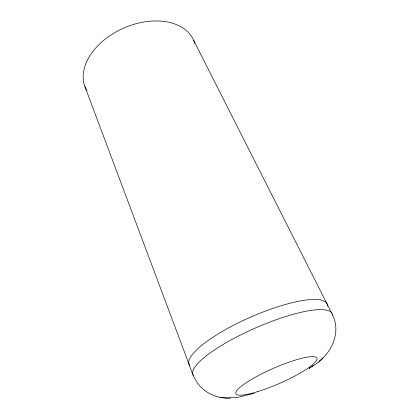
<?xml version="1.0" encoding="UTF-8"?>
<svg xmlns="http://www.w3.org/2000/svg" width="419" height="419" viewBox="0 0 419 419"><rect width="100%" height="100%" fill="white"/><g stroke="black" fill="none" stroke-linecap="round" stroke-linejoin="round"><path stroke-width="0.63" d="M311.966 366.505C329.915 356.642 342.433 333.681 332.173 314.077M318.88 361.477L322.955 357.899M310.694 367.343L309.091 368.421L313.747 365.316M254.265 393.341L238.542 397.17L228.13 398.029M227.543 398.013C219.53 398.034 211.464 395.557 205.048 390.702C196.212 384.527 192.29 373.984 189 364.2L84.858 86.419M230.403 398.05L225.134 397.992L220.027 397.338M193.625 40.308L331.612 312.909M189.613 365.342A75.341 18.619 -23.7 0 1 253.092 316.062A75.341 18.619 -23.7 0 1 327.48 306.268M86.565 90.116A59.084 39.313 -23.7 0 1 124.343 27.811A59.084 39.313 -23.7 0 1 194.809 43.571M193.442 375.513A75.939 17.603 -23.7 0 1 256.433 327.548A75.939 17.603 -23.7 0 1 332.351 315.114M257.434 391.713A44.273 8.123 -23.7 0 0 317.047 358.428A44.273 8.123 -23.7 0 0 254.747 377.54A44.273 8.123 -23.7 0 0 257.434 391.713"/></g></svg>
